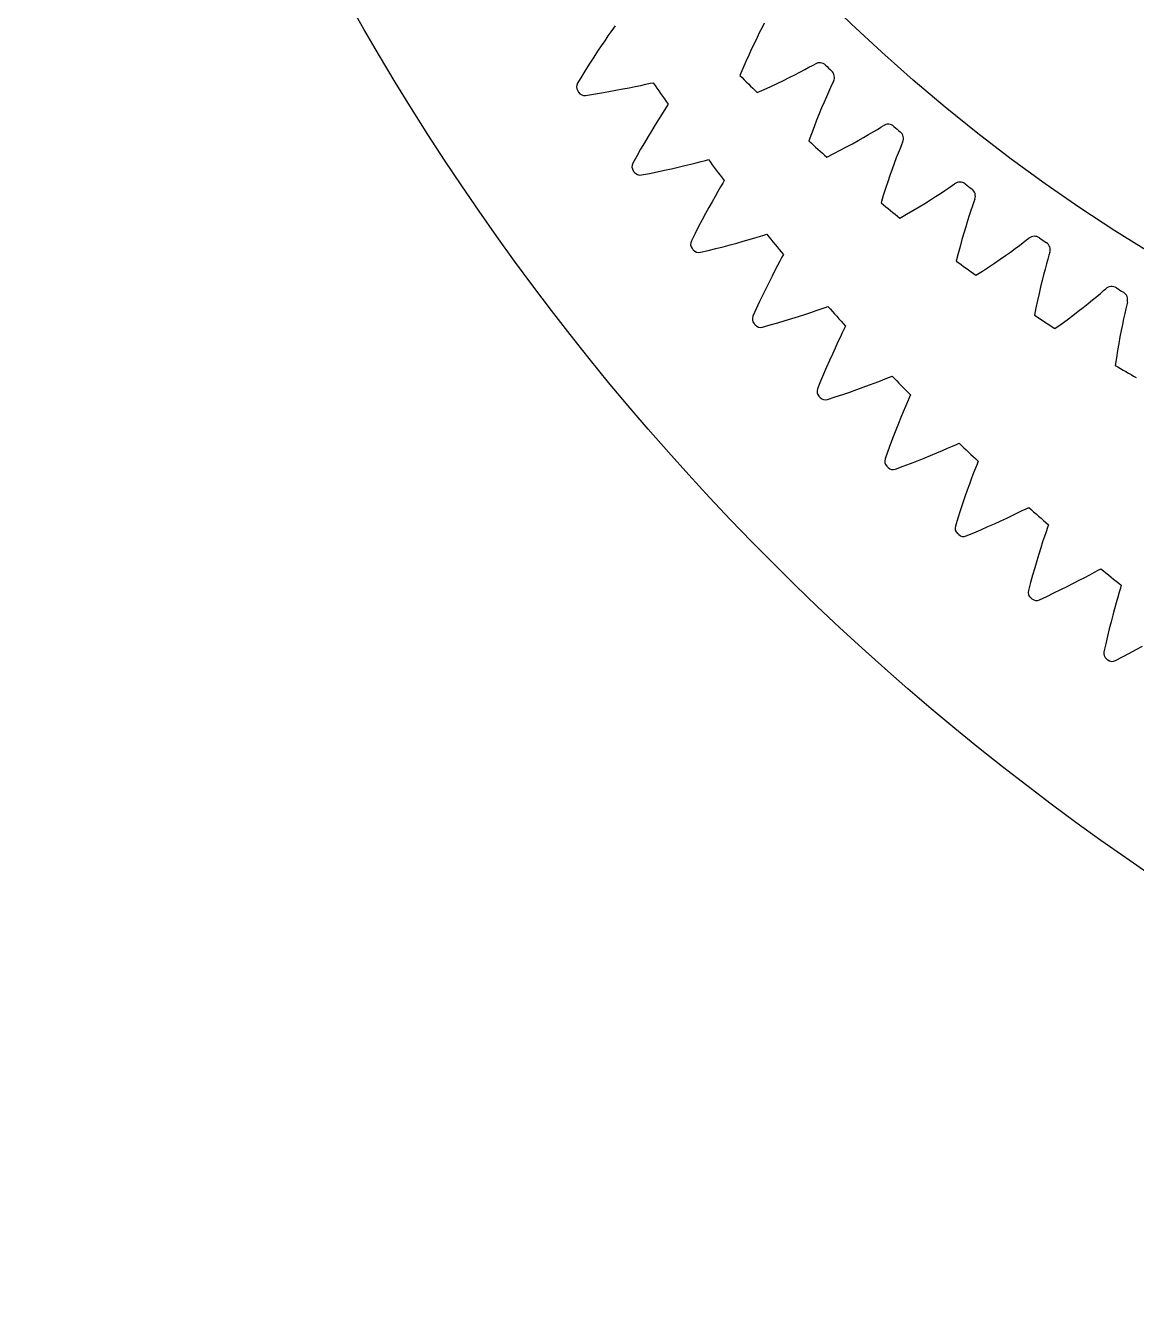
# Model space of a CAD drawing. Header units: millimetres. Extents: x -86 to 86, y -86 to 86.
# Drawn here: x -85.66 to -48.4, y -85.66 to -42.52 of the extents above; entities that cross this region are included whole.
import ezdxf

# ---------------------------------------------------------------- set-up
doc = ezdxf.new("R2010")
doc.units = ezdxf.units.MM

msp = doc.modelspace()

# ---------------------------------------------------------------- linework, layer by layer
at = {"layer": 'journal'}
msp.add_circle((-17.5, 0), 58.65, dxfattribs=at)
at = {"layer": 'outer'}
msp.add_circle((0, 0), 85.663286, dxfattribs=at)
at = {"layer": 'output_ring'}
for p, q in [((-65.94151, -42.603317), (-66.026308, -42.724148)), ((-65.883256, -42.521053), (-65.94151, -42.603317)), ((-66.233165, -43.024348), (-66.349174, -43.196137)), ((-66.124828, -42.866154), (-66.233165, -43.024348)), ((-66.026308, -42.724148), (-66.124828, -42.866154)), ((-66.471443, -43.379913), (-66.598949, -43.574576)), ((-66.349174, -43.196137), (-66.471443, -43.379913)), ((-66.866676, -43.993572), (-67.005739, -44.216828)), ((-66.730904, -43.779331), (-66.866676, -43.993572)), ((-66.598949, -43.574576), (-66.730904, -43.779331)), ((-67.005739, -44.216828), (-67.147849, -44.448414)), ((-64.707891, -44.45463), (-64.60954, -44.432542)), ((-66.875212, -44.857565), (-66.606765, -44.815576)), ((-66.606765, -44.815576), (-66.347178, -44.773193)), ((-66.347178, -44.773193), (-66.097178, -44.730376)), ((-66.097178, -44.730376), (-65.857402, -44.687428)), ((-65.857402, -44.687428), (-65.628653, -44.644702)), ((-65.628653, -44.644702), (-65.411969, -44.602618)), ((-65.411969, -44.602618), (-65.208758, -44.561695)), ((-65.208758, -44.561695), (-65.021047, -44.522617)), ((-65.021047, -44.522617), (-64.852056, -44.486368)), ((-64.852056, -44.486368), (-64.707891, -44.45463)), ((-64.160815, -45.240636), (-64.240646, -45.364804)), ((-64.105943, -45.156079), (-64.160815, -45.240636)), ((-64.435168, -45.673141), (-64.54412, -45.84949)), ((-64.33333, -45.510687), (-64.435168, -45.673141)), ((-64.240646, -45.364804), (-64.33333, -45.510687)), ((-64.658841, -46.03807), (-64.778353, -46.237741)), ((-64.54412, -45.84949), (-64.658841, -46.03807)), ((-64.901902, -46.447675), (-65.028881, -46.667243)), ((-64.778353, -46.237741), (-64.901902, -46.447675)), ((-65.158782, -46.895951), (-65.291389, -47.133105)), ((-65.028881, -46.667243), (-65.158782, -46.895951)), ((-62.853184, -47.040436), (-62.755809, -47.014379)), ((-64.73587, -47.478038), (-64.478214, -47.42517)), ((-64.478214, -47.42517), (-64.230155, -47.372256)), ((-64.230155, -47.372256), (-63.992317, -47.319627)), ((-63.992317, -47.319627), (-63.765487, -47.267666)), ((-63.765487, -47.267666), (-63.550686, -47.216834)), ((-63.550686, -47.216834), (-63.349301, -47.16771)), ((-63.349301, -47.16771), (-63.163328, -47.121058)), ((-63.163328, -47.121058), (-62.995944, -47.07799)), ((-62.995944, -47.07799), (-62.853184, -47.040436)), ((-65.002395, -47.530871), (-64.73587, -47.478038)), ((-62.274704, -47.803625), (-62.349438, -47.930926)), ((-62.223304, -47.716913), (-62.274704, -47.803625)), ((-62.531305, -48.246893), (-62.63302, -48.427513)), ((-62.436134, -48.080445), (-62.531305, -48.246893)), ((-62.349438, -47.930926), (-62.436134, -48.080445)), ((-62.740004, -48.620586), (-62.851326, -48.824937)), ((-62.63302, -48.427513), (-62.740004, -48.620586)), ((-62.966267, -49.039705), (-63.084242, -49.264239)), ((-62.851326, -48.824937), (-62.966267, -49.039705)), ((-63.204768, -49.498023), (-63.327656, -49.740356)), ((-63.084242, -49.264239), (-63.204768, -49.498023)), ((-61.201831, -49.642078), (-61.03633, -49.592262)), ((-61.03633, -49.592262), (-60.895209, -49.548954)), ((-60.895209, -49.548954), (-60.79897, -49.518972)), ((-62.758615, -50.062494), (-62.503313, -49.999227)), ((-62.503313, -49.999227), (-62.257602, -49.936304)), ((-62.257602, -49.936304), (-62.022092, -49.87408)), ((-62.022092, -49.87408), (-61.797554, -49.812969)), ((-61.797554, -49.812969), (-61.58499, -49.753474)), ((-61.58499, -49.753474), (-61.38576, -49.696229)), ((-61.38576, -49.696229), (-61.201831, -49.642078)), ((-63.02278, -50.126084), (-62.758615, -50.062494)), ((-60.355789, -50.418298), (-60.436355, -50.571208)), ((-60.286276, -50.288073), (-60.355789, -50.418298)), ((-60.238432, -50.199349), (-60.286276, -50.288073)), ((-60.524702, -50.741376), (-60.619014, -50.925969)), ((-60.436355, -50.571208), (-60.524702, -50.741376)), ((-60.821035, -51.331913), (-60.927177, -51.551164)), ((-60.718086, -51.12322), (-60.821035, -51.331913)), ((-60.619014, -50.925969), (-60.718086, -51.12322)), ((-60.927177, -51.551164), (-61.035957, -51.780293)), ((-61.14691, -52.01877), (-61.259876, -52.265885)), ((-61.035957, -51.780293), (-61.14691, -52.01877)), ((-59.51811, -52.208369), (-59.321364, -52.143097)), ((-59.321364, -52.143097), (-59.13978, -52.081537)), ((-59.13978, -52.081537), (-58.976434, -52.025055)), ((-58.976434, -52.025055), (-58.837184, -51.976063)), ((-58.837184, -51.976063), (-58.742239, -51.942206)), ((-60.939618, -52.63894), (-60.678247, -52.564697)), ((-60.678247, -52.564697), (-60.425719, -52.491135)), ((-60.425719, -52.491135), (-60.182759, -52.418307)), ((-60.182759, -52.418307), (-59.949965, -52.346589)), ((-59.949965, -52.346589), (-59.728088, -52.276429)), ((-59.728088, -52.276429), (-59.51811, -52.208369)), ((-58.154589, -52.599308), (-58.198797, -52.689898)), ((-58.337279, -52.978882), (-58.418657, -53.15249)), ((-58.262976, -52.822833), (-58.337279, -52.978882)), ((-58.198797, -52.689898), (-58.262976, -52.822833)), ((-58.505411, -53.340754), (-58.596408, -53.541857)), ((-58.418657, -53.15249), (-58.505411, -53.340754)), ((-58.690815, -53.754552), (-58.787985, -53.977923)), ((-58.596408, -53.541857), (-58.690815, -53.754552)), ((-58.88739, -54.211273), (-58.988587, -54.454051)), ((-58.787985, -53.977923), (-58.88739, -54.211273)), ((-56.819639, -54.372371), (-56.682489, -54.317775)), ((-56.682489, -54.317775), (-56.588994, -54.280099)), ((-58.988587, -54.454051), (-59.091446, -54.70554)), ((-58.009037, -54.814186), (-57.77934, -54.733094)), ((-57.77934, -54.733094), (-57.560489, -54.653999)), ((-57.560489, -54.653999), (-57.353441, -54.577486)), ((-57.353441, -54.577486), (-57.159502, -54.504294)), ((-57.159502, -54.504294), (-56.980562, -54.435426)), ((-56.980562, -54.435426), (-56.819639, -54.372371)), ((-58.756333, -55.065311), (-58.498186, -54.980536)), ((-58.498186, -54.980536), (-58.248846, -54.896801)), ((-58.248846, -54.896801), (-58.009037, -54.814186)), ((-56.074438, -55.14058), (-56.142355, -55.299512)), ((-56.015699, -55.005153), (-56.074438, -55.14058)), ((-55.975197, -54.912846), (-56.015699, -55.005153)), ((-56.216631, -55.476275), (-56.295684, -55.6679)), ((-56.142355, -55.299512), (-56.216631, -55.476275)), ((-56.378456, -55.872526), (-56.464167, -56.088872)), ((-56.295684, -55.6679), (-56.378456, -55.872526)), ((-56.552204, -56.315998), (-56.642071, -56.553184)), ((-56.464167, -56.088872), (-56.552204, -56.315998)), ((-56.733346, -56.799864), (-56.825929, -57.055315)), ((-56.642071, -56.553184), (-56.733346, -56.799864)), ((-55.513784, -57.029672), (-55.298318, -56.941773)), ((-55.298318, -56.941773), (-55.094541, -56.856932)), ((-55.094541, -56.856932), (-54.903728, -56.775941)), ((-54.903728, -56.775941), (-54.727725, -56.699877)), ((-54.727725, -56.699877), (-54.56949, -56.630353)), ((-54.56949, -56.630353), (-54.434665, -56.570244)), ((-54.434665, -56.570244), (-54.342774, -56.52881)), ((-56.476511, -57.401209), (-56.222011, -57.306042)), ((-56.222011, -57.306042), (-55.97627, -57.212272)), ((-55.97627, -57.212272), (-55.740006, -57.120006)), ((-55.740006, -57.120006), (-55.513784, -57.029672)), ((-53.793769, -57.367731), (-53.85519, -57.529285)), ((-53.740566, -57.230035), (-53.793769, -57.367731)), ((-53.703839, -57.136163), (-53.740566, -57.230035)), ((-53.922241, -57.708913), (-53.993464, -57.903584)), ((-53.85519, -57.529285), (-53.922241, -57.708913)), ((-54.067875, -58.111397), (-54.144747, -58.331038)), ((-53.993464, -57.903584), (-54.067875, -58.111397)), ((-54.223508, -58.561545), (-54.303689, -58.802179)), ((-54.144747, -58.331038), (-54.223508, -58.561545)), ((-54.384892, -59.052354), (-54.467047, -59.311347)), ((-54.303689, -58.802179), (-54.384892, -59.052354)), ((-52.945292, -59.135992), (-52.745121, -59.042962)), ((-52.745121, -59.042962), (-52.557746, -58.954305)), ((-52.557746, -58.954305), (-52.384971, -58.871171)), ((-52.384971, -58.871171), (-52.229684, -58.795291)), ((-52.229684, -58.795291), (-52.097406, -58.729768)), ((-52.097406, -58.729768), (-52.007269, -58.684644)), ((-53.853464, -59.537395), (-53.611725, -59.433743)), ((-53.611725, -59.433743), (-53.379394, -59.331978)), ((-53.379394, -59.331978), (-53.157019, -59.23255)), ((-53.157019, -59.23255), (-52.945292, -59.135992)), ((-51.424717, -59.500627), (-51.47954, -59.664537)), ((-51.377138, -59.360888), (-51.424717, -59.500627)), ((-51.344245, -59.265604), (-51.377138, -59.360888)), ((-54.103898, -59.642797), (-53.853464, -59.537395)), ((-51.539257, -59.846735), (-51.602532, -60.044133)), ((-51.47954, -59.664537), (-51.539257, -59.846735)), ((-51.66846, -60.25479), (-51.736368, -60.477366)), ((-51.602532, -60.044133), (-51.66846, -60.25479)), ((-51.805723, -60.710876), (-51.876086, -60.954561)), ((-51.736368, -60.477366), (-51.805723, -60.710876)), ((-49.804064, -60.863629), (-49.67455, -60.792799)), ((-49.67455, -60.792799), (-49.586316, -60.744059)), ((-51.947084, -61.207822), (-52.018675, -61.469932)), ((-51.876086, -60.954561), (-51.947084, -61.207822)), ((-50.712917, -61.33811), (-50.505278, -61.233051)), ((-50.505278, -61.233051), (-50.309041, -61.131985)), ((-50.309041, -61.131985), (-50.125413, -61.035807)), ((-50.125413, -61.035807), (-49.956149, -60.94574)), ((-49.956149, -60.94574), (-49.804064, -60.863629)), ((-51.642393, -61.786393), (-51.396437, -61.670928)), ((-51.396437, -61.670928), (-51.159096, -61.557564)), ((-51.159096, -61.557564), (-50.931081, -61.446468)), ((-50.931081, -61.446468), (-50.712917, -61.33811)), ((-48.971174, -61.535764), (-49.01931, -61.701761)), ((-48.929297, -61.394211), (-48.971174, -61.535764)), ((-48.900293, -61.297673), (-48.929297, -61.394211)), ((-49.126817, -62.086029), (-49.184155, -62.299185)), ((-49.071594, -61.88623), (-49.126817, -62.086029)), ((-49.01931, -61.701761), (-49.071594, -61.88623)), ((-49.242987, -62.524331), (-49.302822, -62.760459)), ((-49.184155, -62.299185), (-49.242987, -62.524331)), ((-49.302822, -62.760459), (-49.363251, -63.006796)), ((-49.423927, -63.262725), (-49.484838, -63.527521)), ((-49.363251, -63.006796), (-49.423927, -63.262725)), ((-48.399087, -63.460001), (-48.185494, -63.342891)), ((-49.09604, -63.828473), (-48.854964, -63.703136)), ((-48.854964, -63.703136), (-48.622413, -63.580247)), ((-48.622413, -63.580247), (-48.399087, -63.460001))]:
    msp.add_line(p, q, dxfattribs=at)
for centre, radius, start, end in [((0, 0), 78.413286, 214.516641, 215.160778), ((-66.942097, -44.57197), 0.24, 149.014672, 213.656816), ((0, 0), 80.663286, 213.656816, 213.698023), ((-66.910024, -44.620103), 0.24, 213.698023, 278.340167), ((0, 0), 78.413286, 216.839222, 217.483359), ((-65.080799, -47.248221), 0.24, 151.337253, 215.979397), ((0, 0), 80.663286, 215.979397, 216.020603), ((-65.046802, -47.295015), 0.24, 216.020603, 280.662747), ((0, 0), 78.413286, 219.161803, 219.805939), ((-63.112574, -49.846844), 0.24, 153.659833, 218.301977), ((0, 0), 80.663286, 218.301977, 218.343184), ((-63.076708, -49.892222), 0.24, 218.343184, 282.985328), ((0, 0), 78.413286, 221.484383, 222.12852), ((-61.040655, -52.363569), 0.24, 155.982414, 220.624558), ((0, 0), 80.663286, 220.624558, 220.665765), ((-61.00298, -52.407455), 0.24, 220.665765, 285.307909), ((0, 0), 78.413286, 223.806964, 224.451101), ((-58.868446, -54.79426), 0.24, 158.304995, 222.947138), ((0, 0), 80.663286, 222.947138, 222.988345), ((-58.829023, -54.836584), 0.24, 222.988345, 287.630489), ((0, 0), 78.413286, 226.129545, 226.773681), ((-56.599517, -57.134924), 0.24, 160.627575, 225.269719), ((0, 0), 80.663286, 225.269719, 225.310926), ((-56.558411, -57.175616), 0.24, 225.310926, 289.95307), ((0, 0), 78.413286, 228.452125, 229.096262), ((-54.237595, -59.381716), 0.24, 162.950156, 227.5923), ((0, 0), 80.663286, 227.5923, 227.633507), ((-54.194874, -59.420708), 0.24, 227.633507, 292.275651), ((0, 0), 78.413286, 230.774706, 231.418843), ((-51.78656, -61.530944), 0.24, 165.272737, 229.91488), ((0, 0), 80.663286, 229.91488, 229.956087), ((-51.742294, -61.568173), 0.24, 229.956087, 294.598231), ((-49.25044, -63.579077), 0.24, 167.595317, 232.237461), ((0, 0), 80.663286, 232.237461, 232.278668), ((-49.204702, -63.614481), 0.24, 232.278668, 296.920812)]:
    msp.add_arc(centre, radius, start, end, dxfattribs=at)
at = {"layer": 'thin_ring_external'}
for p, q in [((-60.954146, -42.58315), (-61.036, -42.743145)), ((-60.87911, -42.439669), (-60.954146, -42.58315)), ((-61.213612, -43.103278), (-61.307296, -43.300696)), ((-61.122887, -42.917059), (-61.213612, -43.103278)), ((-61.036, -42.743145), (-61.122887, -42.917059)), ((-61.403253, -43.508506), (-61.500925, -43.726092)), ((-61.307296, -43.300696), (-61.403253, -43.508506)), ((-61.599843, -43.952969), (-61.699606, -44.188741)), ((-61.500925, -43.726092), (-61.599843, -43.952969)), ((-59.683689, -44.078295), (-59.524752, -43.994405)), ((-59.524752, -43.994405), (-59.382242, -43.917542)), ((-59.382242, -43.917542), (-59.261117, -43.850943)), ((-59.261117, -43.850943), (-59.177631, -43.805997)), ((-60.444298, -44.455292), (-60.23773, -44.356689)), ((-60.23773, -44.356689), (-60.041524, -44.260491)), ((-60.041524, -44.260491), (-59.856479, -44.167395)), ((-59.856479, -44.167395), (-59.683689, -44.078295)), ((-58.557268, -44.387961), (-58.596795, -44.474145)), ((-61.120693, -44.760307), (-60.886214, -44.657542)), ((-60.886214, -44.657542), (-60.660619, -44.555735)), ((-60.660619, -44.555735), (-60.444298, -44.455292)), ((-58.723142, -44.746397), (-58.796719, -44.910363)), ((-58.655529, -44.599272), (-58.723142, -44.746397)), ((-58.596795, -44.474145), (-58.655529, -44.599272)), ((-58.955711, -45.279095), (-59.039193, -45.481039)), ((-58.874613, -45.088486), (-58.955711, -45.279095)), ((-58.796719, -44.910363), (-58.874613, -45.088486)), ((-59.124414, -45.693478), (-59.210848, -45.915768)), ((-59.039193, -45.481039), (-59.124414, -45.693478)), ((-59.298053, -46.147399), (-59.385646, -46.387958)), ((-59.210848, -45.915768), (-59.298053, -46.147399)), ((-57.377999, -46.174721), (-57.223553, -46.082825)), ((-57.223553, -46.082825), (-57.085153, -45.998786)), ((-57.085153, -45.998786), (-56.967587, -45.926089)), ((-56.967587, -45.926089), (-56.886505, -45.876939)), ((-58.329276, -46.701421), (-58.118366, -46.590064)), ((-58.118366, -46.590064), (-57.917102, -46.481042)), ((-57.917102, -46.481042), (-57.726064, -46.374952)), ((-57.726064, -46.374952), (-57.546014, -46.272529)), ((-57.546014, -46.272529), (-57.377999, -46.174721)), ((-56.27231, -46.514557), (-56.324579, -46.642521)), ((-56.237236, -46.426468), (-56.27231, -46.514557)), ((-58.778305, -46.929219), (-58.549379, -46.814615)), ((-58.549379, -46.814615), (-58.329276, -46.701421)), ((-56.4497, -46.960415), (-56.518397, -47.142283)), ((-56.384591, -46.792906), (-56.4497, -46.960415)), ((-56.324579, -46.642521), (-56.384591, -46.792906)), ((-56.589657, -47.336784), (-56.662718, -47.542727)), ((-56.518397, -47.142283), (-56.589657, -47.336784)), ((-56.736981, -47.759241), (-56.811952, -47.985654)), ((-56.662718, -47.542727), (-56.736981, -47.759241)), ((-54.684791, -47.960025), (-54.57109, -47.88142)), ((-54.57109, -47.88142), (-54.492624, -47.828194)), ((-56.887216, -48.221436), (-56.962412, -48.466153)), ((-56.811952, -47.985654), (-56.887216, -48.221436)), ((-55.305659, -48.368425), (-55.131074, -48.256942)), ((-55.131074, -48.256942), (-54.968272, -48.150683)), ((-54.968272, -48.150683), (-54.818719, -48.051021)), ((-54.818719, -48.051021), (-54.684791, -47.960025)), ((-56.10545, -48.849553), (-55.891415, -48.725269)), ((-55.891415, -48.725269), (-55.686465, -48.603288)), ((-55.686465, -48.603288), (-55.491031, -48.484132)), ((-55.491031, -48.484132), (-55.305659, -48.368425)), ((-53.944595, -48.717338), (-54.001066, -48.887953)), ((-53.89234, -48.564084), (-53.944595, -48.717338)), ((-53.846673, -48.433619), (-53.89234, -48.564084)), ((-53.816142, -48.343853), (-53.846673, -48.433619)), ((-56.328226, -48.975697), (-56.10545, -48.849553)), ((-54.060387, -49.073091), (-54.121622, -49.270977)), ((-54.001066, -48.887953), (-54.060387, -49.073091)), ((-54.184073, -49.480382), (-54.247184, -49.700405)), ((-54.121622, -49.270977), (-54.184073, -49.480382)), ((-54.310496, -49.930351), (-54.373622, -50.169668)), ((-54.247184, -49.700405), (-54.310496, -49.930351)), ((-52.617958, -50.115459), (-52.460794, -50.001026)), ((-52.460794, -50.001026), (-52.316526, -49.893857)), ((-52.316526, -49.893857), (-52.187418, -49.796141)), ((-52.187418, -49.796141), (-52.07788, -49.711833)), ((-52.07788, -49.711833), (-52.002233, -49.65467)), ((-54.373622, -50.169668), (-54.436225, -50.417906)), ((-53.15494, -50.489711), (-52.965845, -50.360731)), ((-52.965845, -50.360731), (-52.786623, -50.23571)), ((-52.786623, -50.23571), (-52.617958, -50.115459)), ((-51.365157, -50.35895), (-51.409519, -50.514671)), ((-51.326211, -50.226323), (-51.365157, -50.35895)), ((-51.300304, -50.135115), (-51.326211, -50.226323)), ((-53.776848, -50.894403), (-53.560804, -50.757049)), ((-53.560804, -50.757049), (-53.353394, -50.621998)), ((-53.353394, -50.621998), (-53.15494, -50.489711)), ((-51.506994, -50.875873), (-51.558046, -51.076628)), ((-51.457204, -50.687947), (-51.506994, -50.875873)), ((-51.409519, -50.514671), (-51.457204, -50.687947)), ((-51.609723, -51.288948), (-51.661517, -51.511907)), ((-51.558046, -51.076628), (-51.609723, -51.288948)), ((-51.713006, -51.744785), (-51.76383, -51.987014)), ((-51.661517, -51.511907), (-51.713006, -51.744785)), ((-50.013224, -51.84323), (-49.862108, -51.720921)), ((-49.862108, -51.720921), (-49.7235, -51.606526)), ((-49.7235, -51.606526), (-49.59955, -51.502345)), ((-49.59955, -51.502345), (-49.494459, -51.412554)), ((-49.494459, -51.412554), (-49.42183, -51.351603)), ((-51.76383, -51.987014), (-51.813676, -52.238124)), ((-50.530396, -52.244413), (-50.348133, -52.105946)), ((-50.348133, -52.105946), (-50.175529, -51.971937)), ((-50.175529, -51.971937), (-50.013224, -51.84323)), ((-48.785977, -52.180218), (-48.824753, -52.355703)), ((-48.749624, -52.022434), (-48.785977, -52.180218)), ((-48.717501, -51.887992), (-48.749624, -52.022434)), ((-48.696285, -51.795581), (-48.717501, -51.887992)), ((-51.130829, -52.680332), (-50.92208, -52.532125)), ((-50.92208, -52.532125), (-50.721836, -52.38666)), ((-50.721836, -52.38666), (-50.530396, -52.244413)), ((-48.864882, -52.545926), (-48.905616, -52.749025)), ((-48.824753, -52.355703), (-48.864882, -52.545926)), ((-48.946385, -52.963708), (-48.986726, -53.18902)), ((-48.905616, -52.749025), (-48.946385, -52.963708)), ((-49.026257, -53.424224), (-49.064647, -53.668731)), ((-48.986726, -53.18902), (-49.026257, -53.424224)), ((-49.064647, -53.668731), (-49.101606, -53.922059))]:
    msp.add_line(p, q, dxfattribs=at)
for centre, radius, start, end in [((-59.027357, -44.065646), 0.3, 46.698628, 120.060588), ((-17.5, 0), 60.25, 226.698628, 226.959909), ((-17.5, 0), 62.5, 224.992957, 225.73875), ((-58.825977, -44.254561), 0.3, 333.597949, 46.959909), ((-56.723168, -46.128576), 0.3, 49.625457, 122.987417), ((-17.5, 0), 60.25, 229.625457, 229.886738), ((-56.512405, -46.306962), 0.3, 336.524778, 49.886738), ((-17.5, 0), 62.5, 227.919787, 228.665579), ((-54.316652, -48.071163), 0.3, 52.552286, 125.914247), ((-17.5, 0), 60.25, 232.552286, 232.813567), ((-54.097055, -48.238554), 0.3, 339.451607, 52.813567), ((-17.5, 0), 62.5, 230.846616, 231.592408), ((-51.814084, -49.888337), 0.3, 55.479116, 128.841076), ((-17.5, 0), 60.25, 235.479116, 235.740397), ((-51.586227, -50.044297), 0.3, 342.378436, 55.740397), ((-17.5, 0), 62.5, 233.773445, 234.519238), ((-49.221995, -51.575358), 0.3, 58.405945, 131.767905), ((-17.5, 0), 60.25, 238.405945, 238.667226), ((-48.986472, -51.71948), 0.3, 345.305266, 58.667226), ((-17.5, 0), 62.5, 236.700274, 237.446067), ((-17.5, 0), 62.5, 239.627104, 240.372896)]:
    msp.add_arc(centre, radius, start, end, dxfattribs=at)

doc.saveas('drawing.dxf')
